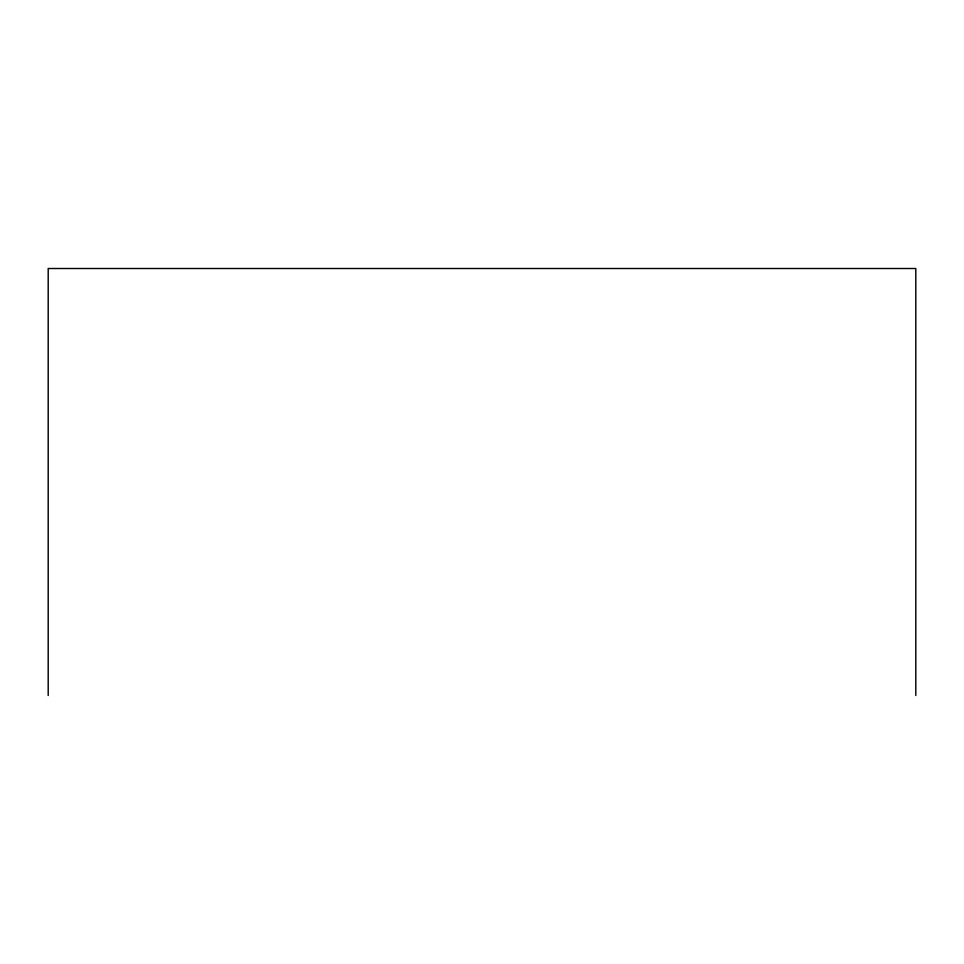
<?xml version="1.0" encoding="UTF-8"?>
<svg xmlns="http://www.w3.org/2000/svg" width="964" height="964" viewBox="0 0 964 964"><rect width="100%" height="100%" fill="white"/><g stroke="black" fill="none" stroke-linecap="round" stroke-linejoin="round"><path stroke-width="1.45" d="M915.8 695.49L915.8 268.51L48.2 268.51L48.2 695.49"/></g></svg>
